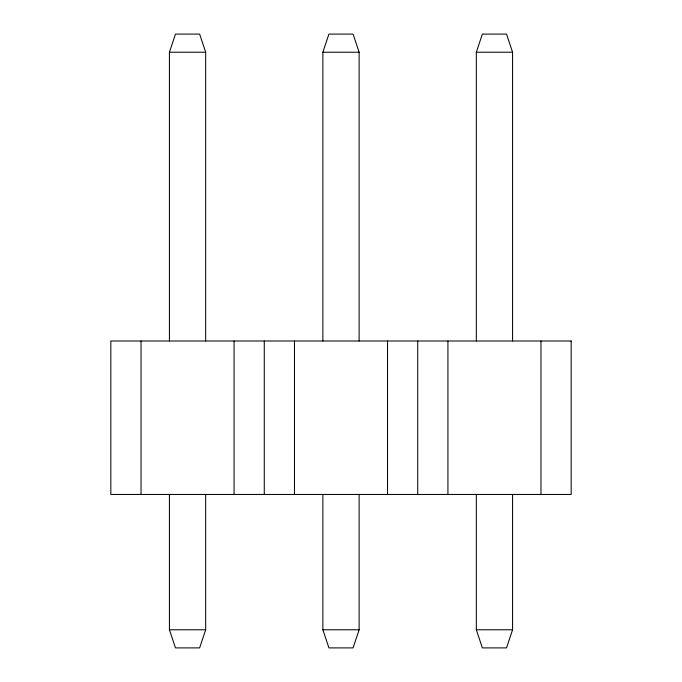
<?xml version="1.0" encoding="UTF-8"?>
<svg xmlns="http://www.w3.org/2000/svg" width="682" height="682" viewBox="0 0 682 682"><rect width="100%" height="100%" fill="white"/><g stroke="black" fill="none" stroke-linecap="round" stroke-linejoin="round"><path stroke-width="1.02" d="M169.426 341L169.426 52.224L175.47 34.1L199.63 34.1L205.674 52.224L205.674 341M322.876 341L322.876 52.224L328.92 34.1L353.08 34.1L359.124 52.224L359.124 341M205.674 494.45L205.674 629.776L199.63 647.9L175.47 647.9L169.426 629.776L169.426 494.45M476.326 341L476.326 52.224L482.37 34.1L506.53 34.1L512.574 52.224L512.574 341M359.124 494.45L359.124 629.776L353.08 647.9L328.92 647.9L322.876 629.776L322.876 494.45M512.574 494.45L512.574 629.776L506.53 647.9L482.37 647.9L476.326 629.776L476.326 494.45M169.426 52.224L205.674 52.224M322.876 52.224L359.124 52.224M476.326 52.224L512.574 52.224M169.426 629.776L205.674 629.776M322.876 629.776L359.124 629.776M476.326 629.776L512.574 629.776M540.971 341L540.971 494.45M447.929 341L447.929 494.45M417.725 341L417.725 494.45M387.521 341L387.521 494.45M294.479 341L294.479 494.45M264.275 341L264.275 494.45M234.071 341L234.071 494.45M141.029 341L141.029 494.45M571.175 341L110.825 341L110.825 494.45L571.175 494.45L571.175 341"/></g></svg>
